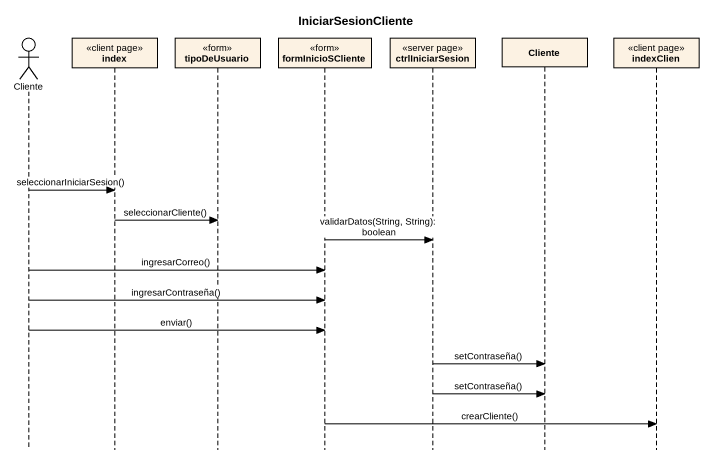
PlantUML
@startuml
title IniciarSesionCliente
hide footbox
actor Cliente
participant index <<client page>>
participant tipoDeUsuario <<form>>
participant formInicioSCliente <<form>>
participant ctrlIniciarSesion <<server page>>
participant "Cliente" as Cliente_2
participant indexClien <<client page>>

Cliente -> index : seleccionarIniciarSesion()
index -> tipoDeUsuario : seleccionarCliente()
formInicioSCliente -> ctrlIniciarSesion : validarDatos(String, String): boolean
Cliente -> formInicioSCliente : ingresarCorreo()
Cliente -> formInicioSCliente : ingresarContraseña()
Cliente -> formInicioSCliente : enviar()
ctrlIniciarSesion -> Cliente_2 : setContraseña()
ctrlIniciarSesion -> Cliente_2 : setContraseña()
formInicioSCliente -> indexClien : crearCliente()
@enduml
